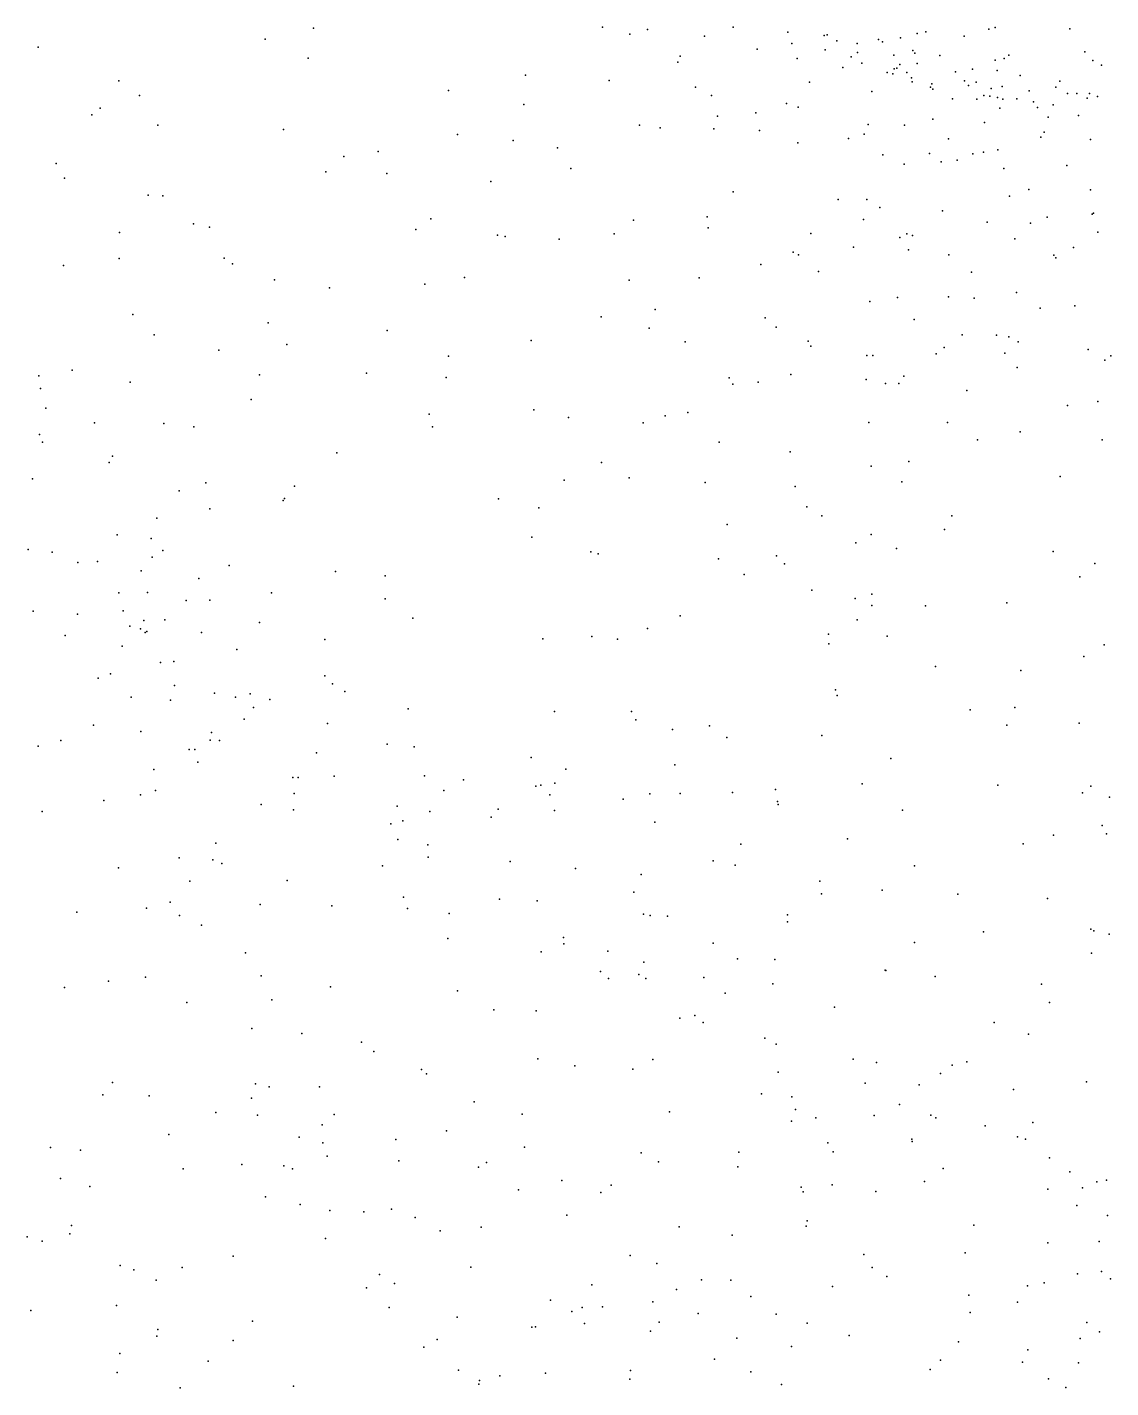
# Model space of a CAD drawing. Header units: metres. Extents: x -25 to 25, y -27.8 to 27.8.
# Drawn here: x 5.589 to 8.353, y -6.933 to -3.462 of the extents above; entities that cross this region are included whole.
import ezdxf

# ---------------------------------------------------------------- set-up
doc = ezdxf.new("R2010")
doc.units = ezdxf.units.M

msp = doc.modelspace()

# ---------------------------------------------------------------- linework, layer by layer
for p in [(6.3197, -3.4646, -21.1277), (7.0564, -3.4621, -4.5758), (7.1716, -3.4676, -17.7334), (7.3903, -3.4624, -18.6502), (8.0419, -3.4669, -1.5087), (8.0581, -3.4626, 20.4029), (8.2489, -3.4663, 20.4088), (6.1963, -3.4923, -5.4387), (7.1268, -3.4795, 0.9014), (7.3172, -3.485, -17.266), (7.5295, -3.4745, -20.0965), (7.5394, -3.5038, -3.6493), (7.6222, -3.4832, 20.9393), (7.6295, -3.4814, 21.1499), (7.6544, -3.4965, 20.8626), (7.7063, -3.5033, 21.271), (7.7611, -3.4932, 21.3635), (7.7709, -3.4998, 0.5398), (7.8168, -3.4891, 20.5788), (7.8594, -3.4778, 20.4999), (7.8817, -3.4741, 21.4472), (7.9796, -3.4853, 21.4572), (5.6173, -3.513, -0.214), (7.2547, -3.5358, -18.2586), (7.4512, -3.518, 0.8463), (7.6247, -3.5194, -19.2375), (7.6908, -3.5379, 21.0142), (7.7068, -3.5268, 20.7881), (7.8003, -3.533, 20.6941), (7.8484, -3.5214, 21.3736), (7.8533, -3.5281, -17.3239), (7.917, -3.534, 20.563), (8.093, -3.5331, 21.4072), (8.2873, -3.5248, 20.499), (6.3061, -3.5411, -3.6876), (7.2489, -3.5511, -20.9387), (7.5534, -3.5418, -18.9036), (7.6696, -3.5652, -19.7315), (7.7181, -3.5534, 21.1315), (7.8005, -3.5684, 21.188), (7.8075, -3.5663, 20.8023), (7.815, -3.5575, -4.0223), (7.8596, -3.5549, 21.2917), (8.0005, -3.5693, 21.3251), (8.0583, -3.5461, -17.4724), (8.0638, -3.5727, 20.6118), (8.0817, -3.5419, 20.5129), (8.3079, -3.5473, 21.3265), (8.3294, -3.5591, 20.5993), (5.823, -3.5985, -3.8829), (6.8605, -3.5847, -3.4766), (7.0735, -3.5977, -21.1088), (7.5847, -3.6019, -4.3407), (7.783, -3.5778, -18.9698), (7.7976, -3.5813, 21.057), (7.8331, -3.5774, -19.1983), (7.8447, -3.5916, 20.8884), (7.847, -3.6015, -19.417), (7.8966, -3.6069, 21.1616), (7.9573, -3.5757, 20.6638), (7.9803, -3.5991, 21.2256), (8.0097, -3.602, -0.6996), (8.1219, -3.5854, 21.3), (8.2235, -3.5994, 21.2293), (5.8755, -3.6366, 0.108), (6.6642, -3.6237, -5.1427), (7.2942, -3.6149, -17.5923), (7.3348, -3.6363, -3.5503), (7.7435, -3.6261, -18.6898), (7.8938, -3.6147, 21.063), (7.8995, -3.62, 0.2469), (7.9903, -3.6107, -18.9522), (8.0296, -3.6361, 20.8382), (8.0452, -3.6376, -1.0812), (8.0483, -3.6181, -1.2978), (8.0643, -3.6417, 21.1389), (8.0765, -3.6132, 21.2202), (8.1453, -3.6248, 20.718), (8.213, -3.6147, -1.854), (8.2431, -3.6314, 20.8036), (8.267, -3.6313, 21.0942), (8.2928, -3.6429, 21.0041), (8.2992, -3.6312, -3.0538), (8.3193, -3.6386, 20.8957), (5.7755, -3.669, -0.0885), (6.8559, -3.6589, 0.795), (7.5257, -3.6563, -18.4453), (7.5557, -3.6662, -20.3055), (7.9495, -3.6447, 20.9655), (8.0115, -3.6458, 21.0318), (8.0699, -3.6688, -18.6261), (8.0778, -3.6456, -19.2225), (8.1137, -3.6448, 20.8157), (8.1564, -3.6521, 21.1227), (8.1667, -3.6665, 20.9922), (8.2063, -3.6598, 20.9116), (5.7536, -3.686, -5.5699), (5.922, -3.7121, -21.172), (7.1507, -3.7118, 0.881), (7.3504, -3.6893, -4.6142), (7.4481, -3.6808, -17.4374), (7.7343, -3.7106, -18.4187), (7.8267, -3.7121, -6.9531), (7.899, -3.6966, -4.1767), (8.0309, -3.7048, -19.4829), (8.1936, -3.6915, -3.5333), (8.2711, -3.6871, -18.9413), (6.2431, -3.7232, -5.4572), (6.6871, -3.7356, -3.6193), (7.2034, -3.719, -4.8119), (7.3408, -3.7216, -17.8223), (7.4572, -3.7254, -20.6099), (7.6841, -3.746, -20.1068), (7.724, -3.7352, 0.5609), (7.9391, -3.7465, 0.083), (8.1746, -3.7428, -18.3707), (8.1834, -3.7301, -17.8692), (6.4843, -3.7795, -5.3186), (6.8284, -3.7511, -21.2491), (6.9416, -3.7699, -5.0066), (7.5553, -3.7574, 0.7108), (8.029, -3.7807, -0.8736), (8.0648, -3.7752, -6.8156), (8.302, -3.7485, -18.0653), (5.663, -3.8096, -0.3169), (6.3968, -3.7917, -21.2425), (7.7719, -3.7875, -18.1331), (7.8265, -3.8116, -6.6277), (7.8906, -3.7842, -19.8498), (7.9204, -3.8059, -3.5202), (7.9617, -3.8013, -17.7944), (8.0014, -3.7851, -18.0487), (8.2409, -3.8147, -1.6227), (5.6842, -3.847, -5.6889), (6.3506, -3.8312, -3.8062), (6.5061, -3.8353, 0.5594), (6.9761, -3.8226, -3.6853), (8.0806, -3.8229, -6.4584), (6.7714, -3.8553, -3.795), (7.3902, -3.882, -3.611), (8.1441, -3.8761, -1.1967), (8.302, -3.8771, -19.5823), (5.8974, -3.8903, -3.8961), (5.9348, -3.892, -0.0355), (7.658, -3.9016, -17.7298), (7.7313, -3.9014, -20.2704), (8.0953, -3.8927, -19.8225), (6.619, -3.9513, -3.9219), (7.136, -3.9545, -21.0918), (7.3239, -3.9462, -20.9103), (7.7228, -3.9522, -6.9371), (7.7645, -3.9219, 0.3571), (7.924, -3.9303, -0.3231), (8.1908, -3.947, -3.4352), (8.3058, -3.9393, -6.336), (8.3096, -3.9365, -4.2649), (5.8242, -3.9855, -21.1789), (6.0133, -3.9638, -5.6152), (6.0541, -3.9723, -21.2022), (6.5802, -3.978, -21.2667), (7.0865, -3.9894, -3.8765), (7.3259, -3.9736, 0.732), (7.5884, -3.988, -3.8021), (7.8328, -3.9895, -6.508), (8.038, -3.9594, -6.992), (8.1483, -3.9622, -6.1559), (8.3205, -3.9848, -3.8646), (6.7885, -3.9923, 0.6962), (6.8087, -3.9956, -21.2476), (6.9461, -4.0024, -5.0767), (7.6974, -4.0235, -4.6142), (7.8153, -3.9989, -3.9126), (7.8478, -3.9938, -4.4608), (8.1088, -4.0023, -3.862), (8.2582, -4.0238, -1.3041), (5.8233, -4.0519, -5.752), (6.0916, -4.0515, 0.111), (7.5435, -4.0355, 0.5424), (7.557, -4.043, -4.7875), (7.8371, -4.0299, -0.0244), (7.9398, -4.0431, -0.5577), (8.2081, -4.0432, -5.9554), (8.213, -4.0504, -19.9412), (5.6812, -4.07, -0.4483), (6.1125, -4.0655, -3.947), (7.4608, -4.0676, -20.7419), (7.6078, -4.0851, -20.558), (7.9982, -4.0865, -20.2041), (6.2201, -4.1065, -21.2156), (6.3598, -4.1272, -4.0451), (6.6034, -4.1174, -4.0622), (6.7047, -4.1004, -5.2722), (7.1247, -4.1075, 0.6991), (7.3033, -4.1014, -3.9989), (7.7384, -4.1618, -4.866), (7.8095, -4.1515, -20.4285), (7.9392, -4.1495, -4.6456), (8.0047, -4.1532, -6.7186), (8.1128, -4.1385, -5.7805), (5.8586, -4.1952, -21.1223), (7.1913, -4.1825, -5.1278), (8.1731, -4.1785, -0.9525), (8.2613, -4.1724, -5.5313), (6.204, -4.2161, -5.6992), (7.0529, -4.2005, -4.1132), (7.1755, -4.2298, -21.0573), (7.4714, -4.2035, -4.216), (7.4999, -4.2271, -13.898), (7.8521, -4.2079, -4.2809), (5.9133, -4.247, -0.1741), (6.507, -4.2358, 0.4915), (6.8744, -4.2614, 0.6216), (7.2677, -4.265, -13.7821), (7.5817, -4.2629, -5.2443), (7.9746, -4.2465, -6.1091), (8.062, -4.2476, -4.238), (8.0936, -4.2521, -4.7624), (8.1175, -4.265, -20.2736), (6.0775, -4.2863, 0.0642), (6.2516, -4.2713, 0.2635), (6.6636, -4.3008, -21.2613), (7.5879, -4.2758, 0.3301), (7.7312, -4.2991, 0.0679), (7.7463, -4.2997, -5.3846), (7.9075, -4.2954, -5.8307), (7.9286, -4.2787, -5.572), (8.0829, -4.2937, -5.0735), (8.2957, -4.2841, -20.1287), (8.3534, -4.3, -5.1858), (5.7036, -4.3372, -0.6329), (8.1145, -4.3301, -6.4448), (8.338, -4.3111, -4.9565), (5.6184, -4.3516, -0.8869), (5.8513, -4.3677, -5.9903), (6.1812, -4.3491, -4.101), (6.4544, -4.3443, -5.686), (6.6582, -4.3556, -5.5582), (7.3796, -4.3567, -20.8898), (7.389, -4.3726, 0.4752), (7.4536, -4.3679, -4.4251), (7.5368, -4.3476, -13.6627), (7.729, -4.3607, -20.5918), (7.7789, -4.371, -0.1796), (7.8124, -4.371, -4.4398), (7.8254, -4.352, -0.4149), (5.6226, -4.3838, -21.0315), (7.9863, -4.3885, -20.4435), (5.6366, -4.4334, -1.4473), (6.1605, -4.4114, -5.8177), (6.8813, -4.4379, -5.4815), (8.2428, -4.4269, -6.071), (8.3201, -4.4165, -4.3628), (5.7606, -4.471, -6.1567), (5.9374, -4.4733, -4.0356), (6.6146, -4.4494, 0.5246), (6.9702, -4.458, -4.2783), (7.1602, -4.4711, -13.6779), (7.2169, -4.453, -13.989), (7.2747, -4.445, -5.4163), (7.7357, -4.4708, -13.8976), (7.9364, -4.4707, -0.5924), (5.62, -4.5014, -3.7723), (6.0139, -4.4817, -0.0253), (6.6227, -4.4811, -4.217), (8.1223, -4.4938, -4.4131), (5.628, -4.5208, -1.845), (7.3545, -4.5207, -13.5389), (7.5358, -4.5454, -20.763), (8.0137, -4.5143, -5.8481), (8.3318, -4.5142, -5.7417), (5.7979, -4.5728, -1.1532), (5.807, -4.5564, -1.4148), (6.3789, -4.548, -5.7404), (7.0538, -4.5728, 0.552), (7.8381, -4.5695, -20.5814), (5.6027, -4.6142, -20.821), (7.1244, -4.6118, -21.1379), (7.7423, -4.5816, -0.0216), (8.2245, -4.6084, -0.832), (5.9764, -4.6451, -20.9928), (6.0451, -4.6241, -5.9369), (6.2707, -4.6331, -4.1483), (6.9585, -4.6177, -5.5673), (7.319, -4.6238, -5.5638), (7.5486, -4.6339, -13.3976), (7.8201, -4.622, -13.6549), (6.2418, -4.6691, -21.1464), (6.2452, -4.6641, 0.2452), (6.7913, -4.6652, -4.2833), (5.9197, -4.7142, -1.4953), (6.0549, -4.6905, 0.0039), (6.8945, -4.6883, -21.2505), (7.5779, -4.6856, 0.2263), (7.6165, -4.7085, -4.6432), (7.9478, -4.7081, -4.5378), (7.3746, -4.7304, -13.8881), (7.9289, -4.7436, -0.5349), (5.8183, -4.7573, -0.5709), (5.9053, -4.7666, -1.2156), (6.8768, -4.7625, 0.5534), (7.7026, -4.7777, -20.6359), (7.7417, -4.7557, -5.5716), (5.5914, -4.7944, -20.3899), (5.6524, -4.801, -19.6758), (5.9077, -4.8137, -0.3638), (5.935, -4.797, -4.0048), (7.0266, -4.7999, -4.4972), (7.0457, -4.8052, -5.5091), (7.3529, -4.8179, -13.6876), (7.5009, -4.8105, -13.2745), (7.8069, -4.792, -0.2122), (8.2065, -4.7992, -4.4889), (5.7181, -4.8275, -3.7745), (5.7681, -4.8251, -6.0832), (5.8795, -4.8489, -1.9845), (6.1046, -4.8349, -5.7493), (6.3758, -4.8503, -21.1778), (7.4184, -4.8584, -20.8296), (7.5213, -4.8311, -5.505), (8.3131, -4.8297, -0.8518), (6.0268, -4.8679, -20.901), (6.5022, -4.8616, 0.4652), (8.2743, -4.8637, -20.3867), (5.823, -4.9047, -19.9856), (5.896, -4.9036, -5.8829), (5.9948, -4.9243, -1.7548), (6.0549, -4.9233, -0.0293), (6.2125, -4.9048, -4.0757), (6.5024, -4.9205, -4.1384), (7.5908, -4.898, 0.1905), (7.7015, -4.9197, -5.4403), (7.7438, -4.9079, -13.6443), (5.6043, -4.9518, -2.9627), (5.7175, -4.959, -3.6052), (5.8339, -4.9506, -0.864), (7.7437, -4.9371, -0.0331), (7.8811, -4.9382, -13.4739), (8.0885, -4.9301, -5.4274), (5.8507, -4.9897, -0.6331), (5.8777, -4.9971, -3.8154), (5.8864, -4.9755, -2.2217), (5.9397, -4.974, -1.304), (6.1817, -4.9806, -5.6062), (6.5729, -4.9692, -5.4756), (7.1713, -4.9958, 0.496), (7.2545, -4.9639, -4.6626), (7.7064, -4.9738, -13.1202), (5.6856, -5.0138, -19.1752), (5.89, -5.0061, -1.0935), (5.8942, -5.0037, -20.473), (6.0334, -5.0057, -2.0187), (6.3481, -5.0238, 0.3504), (6.9044, -5.0218, -21.1736), (7.0294, -5.0159, -4.5288), (7.0952, -5.0233, -5.4152), (7.6329, -5.0099, -4.7024), (7.7826, -5.0152, -20.5467), (5.831, -5.0406, -19.4363), (6.1239, -5.0497, -3.9505), (7.6338, -5.0348, -13.4711), (8.3365, -5.0377, -0.8246), (5.9288, -5.0822, -0.4019), (5.9629, -5.0803, -20.2851), (7.9065, -5.0929, -0.5391), (8.285, -5.0672, -5.3093), (5.7702, -5.1224, -3.0925), (5.8017, -5.1118, -5.7882), (6.3486, -5.1167, -3.9879), (8.1235, -5.1032, -20.3857), (5.9645, -5.1415, -2.4412), (6.067, -5.1606, -19.7139), (6.1578, -5.1628, -20.7182), (6.3675, -5.1372, -20.9742), (6.3991, -5.1562, -5.4432), (7.6514, -5.152, -5.2521), (7.6553, -5.1671, 0.0046), (5.8546, -5.1713, -2.7983), (5.9549, -5.1784, -1.3662), (6.1208, -5.1711, -1.7757), (6.1667, -5.1972, -3.8049), (6.2081, -5.1768, -1.9832), (6.561, -5.2011, 0.4543), (7.9949, -5.2031, -4.5176), (8.1085, -5.1972, -5.258), (6.1422, -5.2274, -20.4457), (6.3551, -5.2381, 0.2992), (6.9345, -5.2077, 0.5027), (7.1307, -5.2074, -20.8631), (7.1419, -5.2285, -4.5442), (8.2725, -5.2375, -20.2102), (5.7582, -5.2422, -18.9436), (5.8791, -5.2582, -0.626), (6.0592, -5.2611, -19.4908), (7.235, -5.2533, -20.6577), (7.3298, -5.2442, 0.3267), (7.3742, -5.274, -4.6236), (7.6164, -5.2689, -20.4155), (8.088, -5.2424, -0.6898), (5.6173, -5.2962, -5.7937), (5.6746, -5.2819, -18.6709), (6.0019, -5.3048, -2.9972), (6.0165, -5.3048, -3.3414), (6.0555, -5.2806, -0.1524), (6.0796, -5.2815, -3.5815), (6.5072, -5.2908, -3.9118), (6.5762, -5.2974, -20.9233), (6.0243, -5.3364, -5.5136), (6.3269, -5.3128, -20.1354), (6.8748, -5.3248, -20.8781), (7.2412, -5.3439, -20.4448), (7.7919, -5.3273, -4.5283), (5.9117, -5.3554, -19.0743), (6.2664, -5.3758, 0.0843), (6.2801, -5.3756, -2.5406), (6.3722, -5.3728, -19.6721), (6.6023, -5.3716, -19.8204), (6.9635, -5.3545, -5.3099), (5.9163, -5.4089, -1.1249), (6.6522, -5.4091, -20.3386), (6.7023, -5.3819, -20.7474), (6.8863, -5.3984, -20.089), (6.8996, -5.3955, -19.8755), (6.9351, -5.3903, -20.6472), (7.4981, -5.4068, -5.1109), (7.7194, -5.3917, -5.0849), (8.0652, -5.3952, -20.1886), (8.3026, -5.3982, -0.7661), (5.7841, -5.4347, -5.6371), (5.8783, -5.4197, -0.8508), (6.1857, -5.4446, -3.1313), (6.27, -5.4168, -19.4613), (6.9222, -5.42, -19.6574), (7.1092, -5.4314, -4.3475), (7.1776, -5.4174, -5.2453), (7.2551, -5.4165, -20.1878), (7.3882, -5.4145, 0.1817), (7.503, -5.4372, -4.5183), (7.5048, -5.4446, -20.2143), (8.281, -5.4151, -19.9388), (8.3504, -5.4263, 1.9263), (5.6273, -5.4629, -18.3429), (6.2683, -5.4587, -3.3887), (6.5328, -5.4489, 0.2942), (6.6161, -5.4625, -3.7939), (6.773, -5.4771, 0.3482), (6.7903, -5.4569, -3.937), (6.9338, -5.4605, -4.0981), (7.8223, -5.459, -20.2023), (6.517, -5.4942, -19.4608), (6.5476, -5.4867, -2.4148), (7.1904, -5.4897, -19.7294), (8.3312, -5.4984, -5.1574), (6.0698, -5.5434, -19.0312), (6.5349, -5.5343, -2.1179), (6.6108, -5.5478, -5.2745), (7.4097, -5.5456, -20.016), (7.682, -5.532, -4.4091), (8.1299, -5.5452, -5.0776), (8.2072, -5.5226, -4.3225), (8.3425, -5.5198, 2.1693), (5.9767, -5.581, -1.286), (6.0629, -5.586, -1.4885), (6.612, -5.5793, -3.6144), (5.822, -5.6067, -18.5824), (6.0859, -5.595, -0.3248), (6.4954, -5.6015, -3.3733), (6.8212, -5.5898, -19.365), (6.9874, -5.608, -5.2673), (7.3392, -5.5887, -4.2868), (7.395, -5.5996, -19.7335), (7.8525, -5.6011, -19.9938), (6.0037, -5.6404, -18.814), (6.2521, -5.639, -19.0793), (7.1557, -5.6231, -4.0702), (7.6112, -5.6404, -19.832), (6.5487, -5.6808, -3.0074), (6.794, -5.6864, -2.246), (6.8901, -5.6905, -2.4437), (7.1365, -5.6685, 0.1958), (7.6155, -5.6726, -0.1063), (7.7699, -5.6629, -19.6907), (7.9632, -5.6732, -4.2592), (8.1917, -5.6848, -19.6794), (5.7157, -5.7198, -18.2347), (5.8934, -5.7088, -5.4152), (5.9541, -5.6935, -0.8937), (6.1837, -5.6995, -1.6568), (6.3658, -5.7031, -0.0514), (6.5588, -5.71, 0.1032), (6.6651, -5.7232, -3.2957), (7.1609, -5.7246, -3.8607), (7.5289, -5.726, -19.5887), (5.9771, -5.7282, -1.1027), (6.0338, -5.7527, -0.5699), (7.178, -5.7275, -19.3713), (7.2221, -5.7298, -5.1632), (7.5289, -5.7443, -4.118), (6.6621, -5.7868, -19.167), (6.9575, -5.7836, -19.2867), (8.0283, -5.7692, -0.663), (8.3026, -5.7631, -4.1585), (8.3103, -5.7666, -5.0621), (8.3492, -5.7758, 2.0986), (6.146, -5.8233, -5.1724), (6.8999, -5.8203, -3.3241), (6.9578, -5.8006, 0.1816), (7.0703, -5.8185, -3.5798), (7.3388, -5.7988, -19.5134), (7.8525, -5.7971, -4.9581), (8.3044, -5.8237, -0.7852), (7.1625, -5.8468, -2.5878), (7.4011, -5.8387, -3.8744), (7.4961, -5.84, 0.0196), (5.796, -5.8958, -5.3912), (5.8909, -5.8854, -18.4851), (6.1862, -5.8818, -18.8756), (7.0515, -5.8708, -5.2128), (7.0721, -5.8883, -3.0172), (7.1492, -5.8786, -2.8125), (7.1668, -5.8882, 0.1455), (7.3155, -5.8864, -3.6823), (7.7776, -5.8671, -4.0335), (7.7791, -5.8679, -0.2772), (7.9056, -5.8834, -0.5127), (5.6844, -5.9114, -18.0545), (6.3628, -5.9099, -5.0824), (6.687, -5.9203, 0.0756), (7.3697, -5.9258, -19.7358), (7.4916, -5.902, -5.0253), (8.1768, -5.903, -4.022), (5.9962, -5.95, -18.6757), (6.2133, -5.9429, -1.5791), (6.7798, -5.9686, -19.1624), (7.6483, -5.9616, -0.1117), (8.1973, -5.9496, -20.2847), (6.8875, -5.9711, -2.2426), (7.2542, -5.9901, -3.2113), (7.2918, -5.9832, -2.9348), (7.3137, -6.0011, -2.5919), (8.0555, -6.0012, -0.6683), (6.1618, -6.0164, -1.3817), (6.2899, -6.0285, -0.3101), (8.1438, -6.0304, -3.8437), (6.4418, -6.0508, -0.1332), (7.4706, -6.0404, -19.9979), (7.4999, -6.0562, -3.5715), (6.4732, -6.0747, -1.8629), (6.8914, -6.0934, -5.1459), (7.1853, -6.0953, -19.9027), (7.6963, -6.0945, -3.6623), (7.7557, -6.1032, -20.2752), (7.9862, -6.101, -20.5763), (6.5947, -6.1204, -5.0549), (6.6074, -6.1316, 0.0012), (6.9857, -6.1114, -19.619), (7.1338, -6.12, 0.1383), (7.505, -6.1277, -3.2054), (7.919, -6.1309, -21.0257), (7.9488, -6.1094, -3.7229), (5.8069, -6.1538, -5.3025), (6.1713, -6.157, -1.1754), (6.2066, -6.1653, -0.5474), (6.3351, -6.165, -1.6089), (7.7265, -6.156, -20.786), (7.8642, -6.1599, -4.9508), (8.1053, -6.1715, -21.2294), (8.2916, -6.1521, -3.57), (5.7818, -6.1853, -18.4773), (5.9005, -6.1878, -18.6756), (6.1608, -6.1935, -0.9098), (6.7294, -6.2035, -19.4132), (7.4625, -6.1831, 0.0255), (7.5393, -6.1906, -20.2715), (7.8143, -6.2099, -21.2526), (6.0701, -6.2308, -5.1018), (6.1764, -6.2372, -19.0633), (6.3725, -6.2352, -19.2125), (6.8519, -6.2349, -19.7537), (7.2273, -6.229, -5.1994), (7.5492, -6.2224, -2.6371), (7.6005, -6.2438, -21.104), (7.7501, -6.2383, -3.2204), (7.8944, -6.2369, -14.1288), (7.9068, -6.2436, -3.4035), (6.3418, -6.2615, -5.0331), (6.6586, -6.2775, -19.6535), (7.5388, -6.2525, -20.4898), (8.033, -6.2646, -14.4706), (8.1542, -6.2555, -3.1368), (5.9506, -6.2866, -18.9107), (6.2825, -6.2929, -1.3878), (6.3434, -6.3075, -19.4457), (6.5296, -6.2996, -1.8495), (7.6313, -6.3076, -5.0285), (7.8459, -6.2981, -0.354), (7.8468, -6.3048, -14.8688), (8.1155, -6.2927, -21.4393), (8.136, -6.2981, -14.6854), (5.6485, -6.3197, -5.4451), (5.7252, -6.3267, -18.7721), (6.3539, -6.3421, -0.3613), (6.8577, -6.3188, -5.126), (7.1554, -6.3329, -20.1579), (7.4044, -6.3312, -20.6646), (7.6448, -6.3311, -21.3246), (8.1968, -6.3459, -15.066), (5.9873, -6.3745, -19.1978), (6.1369, -6.3634, -19.5231), (6.2439, -6.3665, -0.7055), (6.2661, -6.3739, -19.6969), (6.5372, -6.354, -19.8134), (6.7406, -6.3696, -19.8825), (6.7608, -6.3578, -2.1057), (7.1999, -6.356, -2.4724), (7.4017, -6.3688, -5.1627), (7.926, -6.3733, -4.9908), (8.2491, -6.3819, -14.4408), (5.6738, -6.3991, -15.6436), (5.749, -6.419, -19.0754), (6.9525, -6.404, -2.281), (7.0789, -6.4157, 0.0807), (7.6427, -6.4145, -2.6258), (7.8782, -6.4061, -21.5396), (8.3181, -6.4073, -15.2305), (8.3428, -6.403, -14.7172), (6.1965, -6.4459, -5.076), (6.8424, -6.4277, 0.0559), (7.0526, -6.4341, -5.2256), (7.5638, -6.4212, -14.4187), (7.5682, -6.4327, -0.1462), (7.7538, -6.4321, -15.074), (8.1928, -6.4262, -13.8142), (8.2813, -6.4228, -0.6419), (6.2852, -6.4654, -19.9033), (6.361, -6.4802, -1.3028), (6.4478, -6.4835, -5.0628), (6.5181, -6.4771, -1.7), (8.2668, -6.4676, -14.0284), (5.702, -6.5183, -15.9163), (6.5784, -6.4985, -20.0053), (6.7471, -6.5227, -5.1212), (6.966, -6.4921, -20.1547), (7.2526, -6.5224, -21.047), (7.5761, -6.5204, -14.0007), (7.5788, -6.5066, -14.7551), (8.0044, -6.5177, -0.3893), (8.3448, -6.4932, -21.5966), (5.589, -6.5479, -15.2748), (5.6273, -6.5589, -19.2545), (5.6977, -6.5402, -15.4795), (6.3499, -6.5516, -0.9465), (6.6429, -6.5326, -0.1027), (7.3872, -6.5432, -14.3982), (7.7232, -6.593, -15.2957), (7.9823, -6.5884, -2.6159), (8.1928, -6.5632, -2.6858), (8.3237, -6.5596, 1.7116), (5.8261, -6.6207, -19.6174), (5.9844, -6.6254, -5.2323), (6.1145, -6.5966, -19.9665), (6.7207, -6.6246, -20.1445), (7.1274, -6.5952, -20.4596), (7.1954, -6.6159, -5.3506), (7.7444, -6.6256, -2.5872), (5.8611, -6.6321, -15.7862), (5.9183, -6.6579, -19.8586), (6.4881, -6.6439, -0.4647), (7.3095, -6.6572, -14.1898), (7.384, -6.6578, -2.5061), (7.7824, -6.6491, -21.6485), (8.2688, -6.6417, 2.336), (8.3299, -6.6362, -15.7655), (8.3526, -6.6549, -13.7912), (6.4542, -6.6779, -0.7412), (6.5257, -6.6662, -1.4142), (7.0292, -6.6699, -0.0622), (7.2453, -6.6815, -0.1248), (7.6435, -6.6739, -13.8632), (7.9915, -6.6965, -21.7197), (8.1411, -6.6726, -5.0403), (8.1832, -6.6646, 2.0699), (5.8164, -6.7231, -15.9848), (6.512, -6.7277, -1.179), (6.9243, -6.7087, -20.3223), (7.0046, -6.7278, -2.1792), (7.0569, -6.726, -20.8351), (7.1854, -6.713, -21.154), (7.4351, -6.7001, -0.2187), (8.1151, -6.7142, -13.5833), (5.598, -6.7351, -16.0788), (6.164, -6.7625, -5.2259), (6.6861, -6.7526, -0.3091), (6.9787, -6.7384, -5.3265), (7.2015, -6.7653, -2.3434), (7.3008, -6.7432, -21.3457), (7.4995, -6.7446, -5.3283), (7.9946, -6.7405, -15.6224), (8.2922, -6.7664, -0.524), (5.9198, -6.8006, -5.3546), (5.9225, -6.7843, -15.5007), (6.8764, -6.778, -0.2118), (6.8858, -6.7771, -1.9862), (7.0106, -6.7689, -20.5282), (7.1788, -6.7881, -14.5245), (7.5791, -6.7675, -15.2259), (7.6857, -6.7989, -15.5314), (8.3242, -6.7897, -2.7255), (6.1146, -6.8124, -20.1185), (6.6008, -6.8292, -0.9355), (6.6352, -6.8097, -0.5619), (7.3991, -6.8062, -14.8308), (7.5387, -6.8273, -2.465), (7.9647, -6.8157, -0.3434), (8.142, -6.8354, -15.8705), (8.2752, -6.8065, -21.8044), (5.825, -6.845, -15.066), (6.051, -6.8648, -15.9738), (7.3421, -6.8596, -0.3362), (7.9187, -6.8623, -13.6188), (8.1282, -6.8676, 2.0888), (8.2708, -6.8687, -16.0695), (5.8185, -6.8937, -19.9), (6.6897, -6.8875, -1.1199), (6.7949, -6.9017, -1.6037), (6.9116, -6.8957, -0.4193), (7.1283, -6.8888, -5.5506), (7.4354, -6.892, -21.5104), (7.8928, -6.8861, -15.7864), (5.979, -6.9326, -15.2043), (6.2681, -6.9286, -5.3259), (6.7412, -6.923, -20.355), (6.7431, -6.9138, -1.3293), (7.1263, -6.9107, -14.1639), (7.5135, -6.924, -5.4523), (8.1948, -6.9094, 1.7256), (8.239, -6.9316, 2.4084)]:
    msp.add_point(p)

doc.saveas('drawing.dxf')
